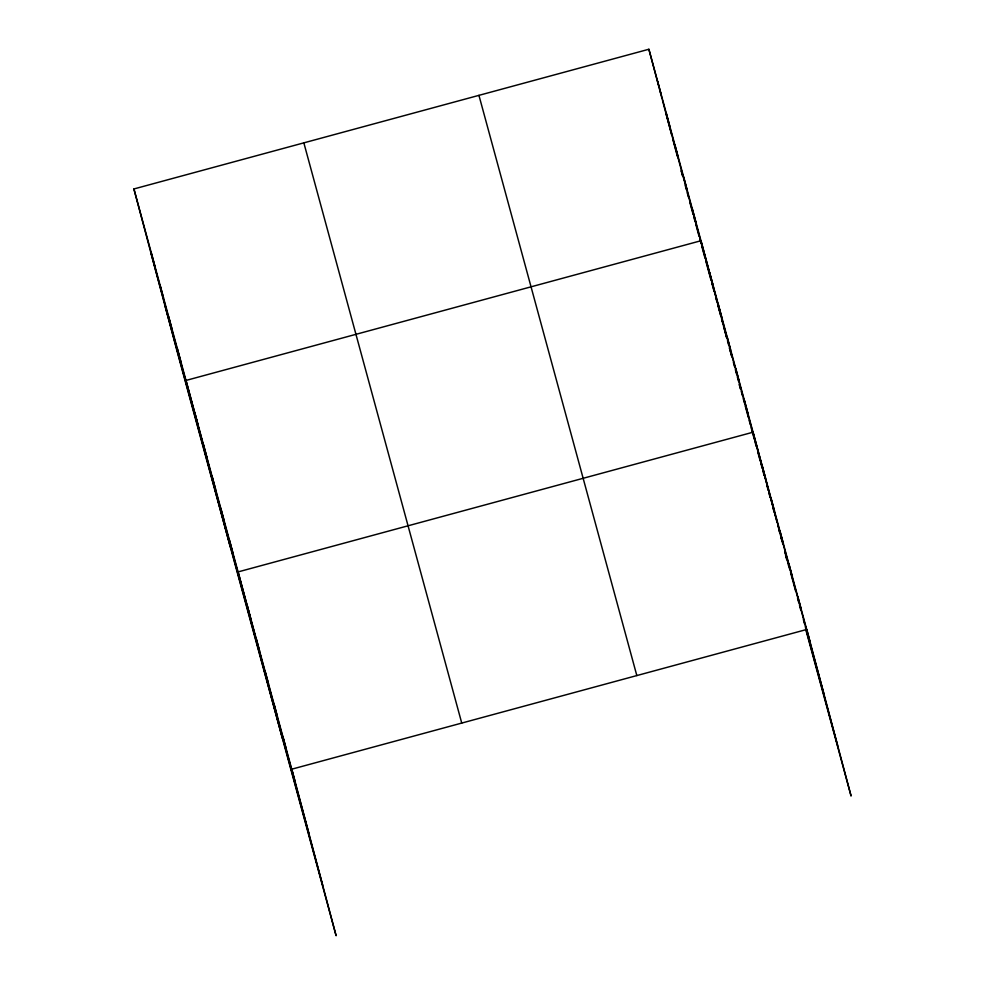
<?xml version="1.0" encoding="UTF-8"?>
<svg xmlns="http://www.w3.org/2000/svg" width="985" height="985" viewBox="0 0 985 985"><rect width="100%" height="100%" fill="white"/><g stroke="black" fill="none" stroke-linecap="round" stroke-linejoin="round"><path stroke-width="1.48" d="M805.57 628.787L851.089 796.04L806.764 629.464L291.794 769.187L336.119 935.75L178.236 355.536L133.911 188.96L648.881 49.25L810.261 642.614M665.848 113.029L682.827 175.404M683.221 176.857L700.581 240.672M700.975 242.125L734.921 366.876M735.327 368.328L805.841 627.494M806.235 628.923L823.743 693.243M681.312 170.996L682.494 175.342M685.252 185.5L686.446 189.846M687.234 192.752L688.416 197.099M689.992 202.91L693.157 214.508M693.945 217.414L695.127 221.76M695.915 224.666L699.067 236.265M699.867 239.17L701.049 243.517M701.837 246.422L704.989 258.021M705.777 260.926L710.911 279.789M711.699 282.683L714.076 291.388M715.652 297.187L716.834 301.545M717.622 304.439L720.786 316.05M721.574 318.943L722.756 323.302M723.544 326.207L726.696 337.806L721.426 317.539M727.496 340.712L728.678 345.058M733.406 362.468L734.601 366.814M735.389 369.72L736.571 374.066M737.359 376.972L738.541 381.318M739.329 384.224L740.523 388.57M741.311 391.476L742.493 395.822M743.281 398.728L744.463 403.074M745.251 405.98L748.415 417.591M749.203 420.484L750.385 424.843M751.173 427.736L754.338 439.347M755.126 442.24L756.308 446.599M757.884 452.398L760.248 461.103M761.048 464.009L762.23 468.355M763.018 471.261L764.2 475.607M766.958 485.765L768.152 490.111M768.94 493.017L770.122 497.363M772.88 507.521L774.062 511.868M778.803 529.277L779.985 533.624M780.773 536.529L781.967 540.888M784.713 550.997L787.828 562.435M788.603 565.292L789.773 569.576M790.549 572.433L792.888 581.015M793.27 582.443L795.609 591.025M797.554 598.166L798.712 602.463M799.5 605.319L800.657 609.604M803.391 619.614L804.548 623.899M805.336 626.755L837.619 745.411M785.562 555.244L786.744 559.603M478.944 95.36L636.827 675.575M303.848 142.862L461.743 723.076M133.911 188.96L295.303 782.336M150.877 252.739L308.773 832.965M164.766 304.907L322.649 885.121M797.825 596.59L801.322 609.74M788.874 563.715L792.371 576.865M779.923 530.829L783.432 543.979M762.033 465.068L765.53 478.23M770.984 497.954L774.481 511.104M776.993 522.05L753.082 432.193L238.111 571.903L282.436 738.479M777.768 524.956L780.083 533.648M780.465 535.089L782.779 543.794M784.688 550.947L786.929 559.381M787.68 562.201L788.8 566.412M744.401 400.279L747.898 413.429M735.721 368.365L739.218 381.515M727.041 336.464L730.538 349.613M718.348 304.55L721.845 317.699M709.668 272.636L713.165 285.785M714.211 290.44L700.988 240.722L186.017 380.432L230.33 547.007M714.581 291.843L721.032 316.087M739.316 384.79L740.437 389.013M692.295 208.808L695.804 221.957M683.615 176.894L687.111 190.043M666.254 113.078L669.751 126.228M674.934 144.992L678.431 158.142M657.561 81.164L661.07 94.314M648.881 49.25L659.113 87.714M659.494 89.118L662.105 98.968M662.486 100.371L668.938 124.615M669.32 126.068L671.635 134.76M673.174 140.559L675.87 150.705M676.264 152.146L677.421 156.492M681.226 170.811L682.728 176.438M282.855 736.3L286.352 749.45M273.904 703.425L277.401 716.575M264.953 670.539L268.462 683.701M256.014 637.664L259.511 650.814M247.063 604.79L250.559 617.94M229.431 539.989L232.928 553.151M220.751 508.088L224.248 521.237M212.071 476.174L215.567 489.323M203.378 444.26L206.887 457.409M194.698 412.346L198.194 425.495M177.337 348.518L180.834 361.68M168.644 316.616L172.141 329.766M159.964 284.702L163.461 297.852M151.284 252.788L154.78 265.938M731.83 356.668L729.466 347.964L731.83 356.668"/></g></svg>
